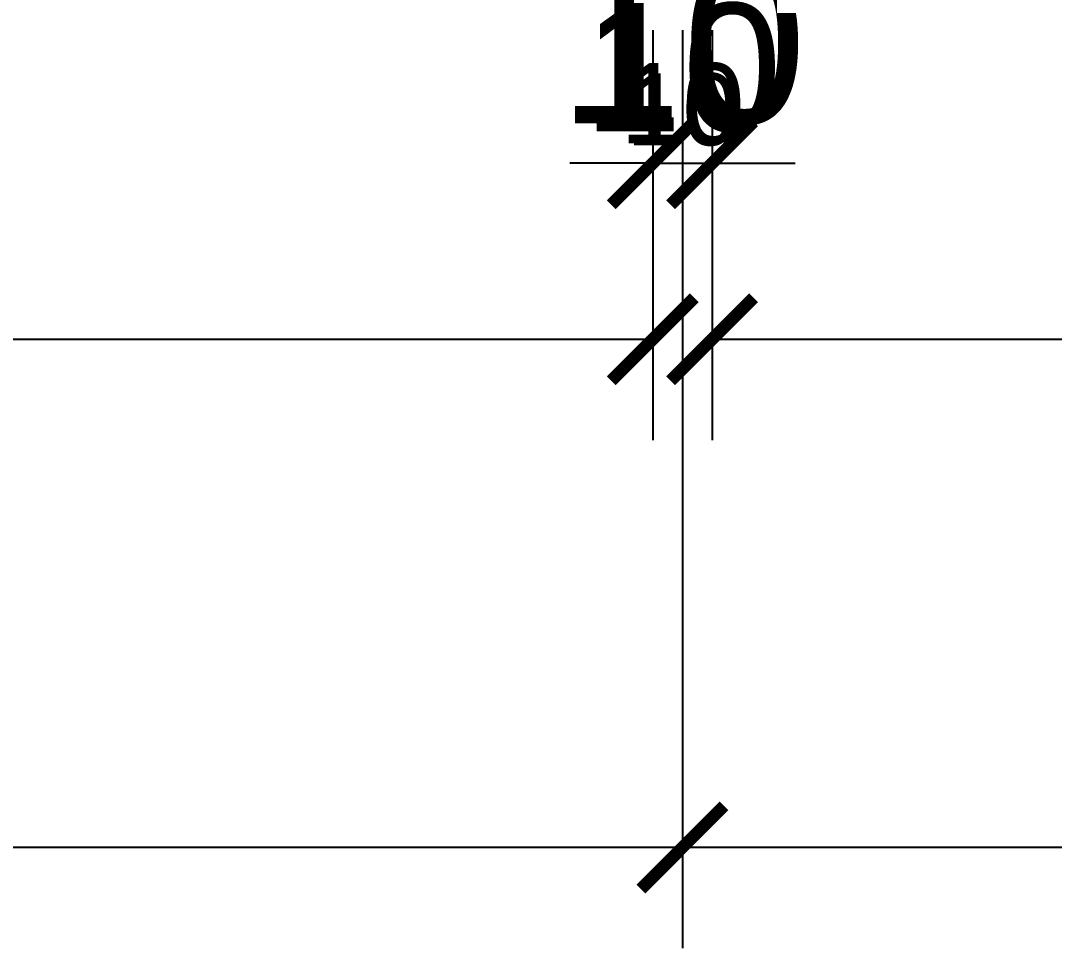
# Model space of a CAD drawing. Header units: millimetres. Extents: x -26398 to 135532, y -376633 to 43268.
# Drawn here: x 16568 to 16742.3, y -358838.9 to -358682.6 of the extents above; entities that cross this region are included whole.
import ezdxf

# ---------------------------------------------------------------- set-up
doc = ezdxf.new("R2010")
doc.units = ezdxf.units.MM
for name, color, linetype in [('0 @ 10', 7, 'Continuous'), ('0 @ 4.5', 7, 'Continuous'), ('0 @ 5', 7, 'Continuous'), ('0 @ 8', 7, 'Continuous'), ('DIM', 7, 'Continuous'), ('DIM @ 10', 7, 'Continuous'), ('DIM @ 4.5', 7, 'Continuous'), ('DIM @ 5', 7, 'Continuous'), ('DIM @ 8', 7, 'Continuous')]:
    doc.layers.add(name, color=color, linetype=linetype)
doc.styles.get("Standard").update_dxf_attribs({"font": 'arial.ttf'})
doc.dimstyles.new('SCALE dimmatbang', dxfattribs={"dimscale": 70, "dimtxt": 2.7, "dimasz": 1.4, "dimexe": 1.7, "dimexo": 0.7, "dimtad": 1, "dimtoh": 1, "dimdec": 1, "dimtxsty": 'Standard', "dimblk": 'ARCHTICK', "dimcen": 2.5, "dimclrd": 1, "dimclre": 256, "dimadec": 0, "dimazin": 0, "dimtfac": 1, "dimtdec": 1, "dimtmove": 0, "dimatfit": 3, "dimfxl": 1, "dimarcsym": 0})

# ---------------------------------------------------------------- blocks, each defined once
blk = doc.blocks.new('_ArchTick')
at = {"color": 0, "linetype": 'ByBlock', "const_width": 0.15}
blk.add_lwpolyline([(-0.5, -0.5), (0.5, 0.5)], dxfattribs=at)
blk = doc.blocks.new('*D8816')
at = {"layer": 'DEFPOINTS', "color": 0, "transparency": 16777216}
for p in [(16089.6, -358681), (16674.6, -358681), (16674.6, -358736.26)]:
    blk.add_point(p, dxfattribs=at)
at = {"layer": 'DIM', "lineweight": -2, "transparency": 16777216}
for p, q in [((16089.6, -358684.15), (16089.6, -358743.91)), ((16674.6, -358684.15), (16674.6, -358743.91))]:
    blk.add_line(p, q, dxfattribs=at)
at = {"layer": 'DIM', "color": 1, "lineweight": -2, "transparency": 16777216}
blk.add_line((16089.6, -358736.26), (16674.6, -358736.26), dxfattribs=at)
at = {"layer": 'DIM', "color": 1, "lineweight": -2, "transparency": 16777216, "xscale": 6.3, "yscale": 6.3, "zscale": 6.3, "rotation": 180}
blk.add_blockref('_ArchTick', (16089.6, -358736.26), dxfattribs=at)
at = {"layer": 'DIM', "color": 1, "lineweight": -2, "transparency": 16777216, "xscale": 6.3, "yscale": 6.3, "zscale": 6.3}
blk.add_blockref('_ArchTick', (16674.6, -358736.26), dxfattribs=at)
at = {"layer": 'DIM', "color": 0, "transparency": 16777216, "insert": (16382.1, -358727.24), "char_height": 12.15, "attachment_point": 5}
blk.add_mtext('585', dxfattribs=at)
blk = doc.blocks.new('*D8817')
at = {"layer": 'DEFPOINTS', "color": 0, "transparency": 16777216}
for p in [(16089.6, -358681), (16674.6, -358681), (16674.6, -358736.26)]:
    blk.add_point(p, dxfattribs=at)
at = {"layer": 'DIM', "lineweight": -2, "transparency": 16777216}
for p, q in [((16089.6, -358688), (16089.6, -358753.26)), ((16674.6, -358688), (16674.6, -358753.26))]:
    blk.add_line(p, q, dxfattribs=at)
at = {"layer": 'DIM', "color": 1, "lineweight": -2, "transparency": 16777216}
blk.add_line((16089.6, -358736.26), (16674.6, -358736.26), dxfattribs=at)
at = {"layer": 'DIM', "color": 1, "lineweight": -2, "transparency": 16777216, "xscale": 14, "yscale": 14, "zscale": 14, "rotation": 180}
blk.add_blockref('_ArchTick', (16089.6, -358736.26), dxfattribs=at)
at = {"layer": 'DIM', "color": 1, "lineweight": -2, "transparency": 16777216, "xscale": 14, "yscale": 14, "zscale": 14}
blk.add_blockref('_ArchTick', (16674.6, -358736.26), dxfattribs=at)
at = {"layer": 'DIM', "color": 0, "transparency": 16777216, "insert": (16382.1, -358716.22), "char_height": 27, "attachment_point": 5}
blk.add_mtext('585', dxfattribs=at)
blk = doc.blocks.new('*D8818')
at = {"layer": 'DEFPOINTS', "color": 0, "transparency": 16777216}
for p in [(16089.6, -358681), (16674.6, -358681), (16674.6, -358736.26)]:
    blk.add_point(p, dxfattribs=at)
at = {"layer": 'DIM', "lineweight": -2, "transparency": 16777216}
for p, q in [((16089.6, -358686.6), (16089.6, -358749.86)), ((16674.6, -358686.6), (16674.6, -358749.86))]:
    blk.add_line(p, q, dxfattribs=at)
at = {"layer": 'DIM', "color": 1, "lineweight": -2, "transparency": 16777216}
blk.add_line((16089.6, -358736.26), (16674.6, -358736.26), dxfattribs=at)
at = {"layer": 'DIM', "color": 1, "lineweight": -2, "transparency": 16777216, "xscale": 11.2, "yscale": 11.2, "zscale": 11.2, "rotation": 180}
blk.add_blockref('_ArchTick', (16089.6, -358736.26), dxfattribs=at)
at = {"layer": 'DIM', "color": 1, "lineweight": -2, "transparency": 16777216, "xscale": 11.2, "yscale": 11.2, "zscale": 11.2}
blk.add_blockref('_ArchTick', (16674.6, -358736.26), dxfattribs=at)
at = {"layer": 'DIM', "color": 0, "transparency": 16777216, "insert": (16382.1, -358720.23), "char_height": 21.6, "attachment_point": 5}
blk.add_mtext('585', dxfattribs=at)
blk = doc.blocks.new('*D8819')
at = {"layer": 'DEFPOINTS', "color": 0, "transparency": 16777216}
for p in [(16089.6, -358681), (16674.6, -358681), (16674.6, -358736.26)]:
    blk.add_point(p, dxfattribs=at)
at = {"layer": 'DIM', "lineweight": -2, "transparency": 16777216}
for p, q in [((16089.6, -358684.5), (16089.6, -358744.76)), ((16674.6, -358684.5), (16674.6, -358744.76))]:
    blk.add_line(p, q, dxfattribs=at)
at = {"layer": 'DIM', "color": 1, "lineweight": -2, "transparency": 16777216}
blk.add_line((16089.6, -358736.26), (16674.6, -358736.26), dxfattribs=at)
at = {"layer": 'DIM', "color": 1, "lineweight": -2, "transparency": 16777216, "xscale": 7, "yscale": 7, "zscale": 7, "rotation": 180}
blk.add_blockref('_ArchTick', (16089.6, -358736.26), dxfattribs=at)
at = {"layer": 'DIM', "color": 1, "lineweight": -2, "transparency": 16777216, "xscale": 7, "yscale": 7, "zscale": 7}
blk.add_blockref('_ArchTick', (16674.6, -358736.26), dxfattribs=at)
at = {"layer": 'DIM', "color": 0, "transparency": 16777216, "insert": (16382.1, -358726.24), "char_height": 13.5, "attachment_point": 5}
blk.add_mtext('585', dxfattribs=at)
blk = doc.blocks.new('*D8820')
at = {"lineweight": -2, "transparency": 16777216}
for p, q in [((16674.6, -358684.15), (16674.6, -358714.25)), ((16684.6, -358684.15), (16684.6, -358714.25))]:
    blk.add_line(p, q, dxfattribs=at)
at = {"color": 1, "lineweight": -2, "transparency": 16777216}
blk.add_line((16674.6, -358706.6), (16684.6, -358706.6), dxfattribs=at)
at = {"layer": 'DEFPOINTS', "color": 0, "transparency": 16777216}
for p in [(16674.6, -358681), (16684.6, -358681), (16684.6, -358706.6)]:
    blk.add_point(p, dxfattribs=at)
at = {"color": 1, "lineweight": -2, "transparency": 16777216, "xscale": 6.3, "yscale": 6.3, "zscale": 6.3, "rotation": 180}
blk.add_blockref('_ArchTick', (16674.6, -358706.6), dxfattribs=at)
at = {"color": 1, "lineweight": -2, "transparency": 16777216, "xscale": 6.3, "yscale": 6.3, "zscale": 6.3}
blk.add_blockref('_ArchTick', (16684.6, -358706.6), dxfattribs=at)
at = {"color": 0, "transparency": 16777216, "insert": (16679.6, -358697.59), "char_height": 12.15, "attachment_point": 5}
blk.add_mtext('10', dxfattribs=at)
blk = doc.blocks.new('*D8821')
at = {"lineweight": -2, "transparency": 16777216}
for p, q in [((16674.6, -358688), (16674.6, -358723.6)), ((16684.6, -358688), (16684.6, -358723.6))]:
    blk.add_line(p, q, dxfattribs=at)
at = {"color": 1, "lineweight": -2, "transparency": 16777216}
for p, q in [((16674.6, -358706.6), (16660.6, -358706.6)), ((16674.6, -358706.6), (16684.6, -358706.6)), ((16684.6, -358706.6), (16698.6, -358706.6))]:
    blk.add_line(p, q, dxfattribs=at)
at = {"layer": 'DEFPOINTS', "color": 0, "transparency": 16777216}
for p in [(16674.6, -358681), (16684.6, -358681), (16684.6, -358706.6)]:
    blk.add_point(p, dxfattribs=at)
at = {"color": 1, "lineweight": -2, "transparency": 16777216, "xscale": 14, "yscale": 14, "zscale": 14}
blk.add_blockref('_ArchTick', (16674.6, -358706.6), dxfattribs=at)
at = {"color": 1, "lineweight": -2, "transparency": 16777216, "xscale": 14, "yscale": 14, "zscale": 14, "rotation": 180}
blk.add_blockref('_ArchTick', (16684.6, -358706.6), dxfattribs=at)
at = {"color": 0, "transparency": 16777216, "insert": (16679.6, -358686.57), "char_height": 27, "attachment_point": 5}
blk.add_mtext('10', dxfattribs=at)
blk = doc.blocks.new('*D8822')
at = {"lineweight": -2, "transparency": 16777216}
for p, q in [((16674.6, -358686.6), (16674.6, -358720.2)), ((16684.6, -358686.6), (16684.6, -358720.2))]:
    blk.add_line(p, q, dxfattribs=at)
at = {"color": 1, "lineweight": -2, "transparency": 16777216}
blk.add_line((16674.6, -358706.6), (16684.6, -358706.6), dxfattribs=at)
at = {"layer": 'DEFPOINTS', "color": 0, "transparency": 16777216}
for p in [(16674.6, -358681), (16684.6, -358681), (16684.6, -358706.6)]:
    blk.add_point(p, dxfattribs=at)
at = {"color": 1, "lineweight": -2, "transparency": 16777216, "xscale": 11.2, "yscale": 11.2, "zscale": 11.2, "rotation": 180}
blk.add_blockref('_ArchTick', (16674.6, -358706.6), dxfattribs=at)
at = {"color": 1, "lineweight": -2, "transparency": 16777216, "xscale": 11.2, "yscale": 11.2, "zscale": 11.2}
blk.add_blockref('_ArchTick', (16684.6, -358706.6), dxfattribs=at)
at = {"color": 0, "transparency": 16777216, "insert": (16679.6, -358690.57), "char_height": 21.6, "attachment_point": 5}
blk.add_mtext('10', dxfattribs=at)
blk = doc.blocks.new('*D8823')
at = {"lineweight": -2, "transparency": 16777216}
for p, q in [((16674.6, -358684.5), (16674.6, -358715.1)), ((16684.6, -358684.5), (16684.6, -358715.1))]:
    blk.add_line(p, q, dxfattribs=at)
at = {"color": 1, "lineweight": -2, "transparency": 16777216}
blk.add_line((16674.6, -358706.6), (16684.6, -358706.6), dxfattribs=at)
at = {"layer": 'DEFPOINTS', "color": 0, "transparency": 16777216}
for p in [(16674.6, -358681), (16684.6, -358681), (16684.6, -358706.6)]:
    blk.add_point(p, dxfattribs=at)
at = {"color": 1, "lineweight": -2, "transparency": 16777216, "xscale": 7, "yscale": 7, "zscale": 7, "rotation": 180}
blk.add_blockref('_ArchTick', (16674.6, -358706.6), dxfattribs=at)
at = {"color": 1, "lineweight": -2, "transparency": 16777216, "xscale": 7, "yscale": 7, "zscale": 7}
blk.add_blockref('_ArchTick', (16684.6, -358706.6), dxfattribs=at)
at = {"color": 0, "transparency": 16777216, "insert": (16679.6, -358696.58), "char_height": 13.5, "attachment_point": 5}
blk.add_mtext('10', dxfattribs=at)
blk = doc.blocks.new('*D8824')
at = {"layer": 'DEFPOINTS', "color": 0, "transparency": 16777216}
for p in [(16684.6, -358681), (16974.6, -358681), (16974.6, -358736.26)]:
    blk.add_point(p, dxfattribs=at)
at = {"layer": 'DIM', "lineweight": -2, "transparency": 16777216}
for p, q in [((16684.6, -358684.15), (16684.6, -358743.91)), ((16974.6, -358684.15), (16974.6, -358743.91))]:
    blk.add_line(p, q, dxfattribs=at)
at = {"layer": 'DIM', "color": 1, "lineweight": -2, "transparency": 16777216}
blk.add_line((16684.6, -358736.26), (16974.6, -358736.26), dxfattribs=at)
at = {"layer": 'DIM', "color": 1, "lineweight": -2, "transparency": 16777216, "xscale": 6.3, "yscale": 6.3, "zscale": 6.3, "rotation": 180}
blk.add_blockref('_ArchTick', (16684.6, -358736.26), dxfattribs=at)
at = {"layer": 'DIM', "color": 1, "lineweight": -2, "transparency": 16777216, "xscale": 6.3, "yscale": 6.3, "zscale": 6.3}
blk.add_blockref('_ArchTick', (16974.6, -358736.26), dxfattribs=at)
at = {"layer": 'DIM', "color": 0, "transparency": 16777216, "insert": (16829.6, -358727.24), "char_height": 12.15, "attachment_point": 5}
blk.add_mtext('290', dxfattribs=at)
blk = doc.blocks.new('*D8825')
at = {"layer": 'DEFPOINTS', "color": 0, "transparency": 16777216}
for p in [(16684.6, -358681), (16974.6, -358681), (16974.6, -358736.26)]:
    blk.add_point(p, dxfattribs=at)
at = {"layer": 'DIM', "lineweight": -2, "transparency": 16777216}
for p, q in [((16684.6, -358688), (16684.6, -358753.26)), ((16974.6, -358688), (16974.6, -358753.26))]:
    blk.add_line(p, q, dxfattribs=at)
at = {"layer": 'DIM', "color": 1, "lineweight": -2, "transparency": 16777216}
blk.add_line((16684.6, -358736.26), (16974.6, -358736.26), dxfattribs=at)
at = {"layer": 'DIM', "color": 1, "lineweight": -2, "transparency": 16777216, "xscale": 14, "yscale": 14, "zscale": 14, "rotation": 180}
blk.add_blockref('_ArchTick', (16684.6, -358736.26), dxfattribs=at)
at = {"layer": 'DIM', "color": 1, "lineweight": -2, "transparency": 16777216, "xscale": 14, "yscale": 14, "zscale": 14}
blk.add_blockref('_ArchTick', (16974.6, -358736.26), dxfattribs=at)
at = {"layer": 'DIM', "color": 0, "transparency": 16777216, "insert": (16829.6, -358716.22), "char_height": 27, "attachment_point": 5}
blk.add_mtext('290', dxfattribs=at)
blk = doc.blocks.new('*D8826')
at = {"layer": 'DEFPOINTS', "color": 0, "transparency": 16777216}
for p in [(16684.6, -358681), (16974.6, -358681), (16974.6, -358736.26)]:
    blk.add_point(p, dxfattribs=at)
at = {"layer": 'DIM', "lineweight": -2, "transparency": 16777216}
for p, q in [((16684.6, -358686.6), (16684.6, -358749.86)), ((16974.6, -358686.6), (16974.6, -358749.86))]:
    blk.add_line(p, q, dxfattribs=at)
at = {"layer": 'DIM', "color": 1, "lineweight": -2, "transparency": 16777216}
blk.add_line((16684.6, -358736.26), (16974.6, -358736.26), dxfattribs=at)
at = {"layer": 'DIM', "color": 1, "lineweight": -2, "transparency": 16777216, "xscale": 11.2, "yscale": 11.2, "zscale": 11.2, "rotation": 180}
blk.add_blockref('_ArchTick', (16684.6, -358736.26), dxfattribs=at)
at = {"layer": 'DIM', "color": 1, "lineweight": -2, "transparency": 16777216, "xscale": 11.2, "yscale": 11.2, "zscale": 11.2}
blk.add_blockref('_ArchTick', (16974.6, -358736.26), dxfattribs=at)
at = {"layer": 'DIM', "color": 0, "transparency": 16777216, "insert": (16829.6, -358720.23), "char_height": 21.6, "attachment_point": 5}
blk.add_mtext('290', dxfattribs=at)
blk = doc.blocks.new('*D8827')
at = {"layer": 'DEFPOINTS', "color": 0, "transparency": 16777216}
for p in [(16684.6, -358681), (16974.6, -358681), (16974.6, -358736.26)]:
    blk.add_point(p, dxfattribs=at)
at = {"layer": 'DIM', "lineweight": -2, "transparency": 16777216}
for p, q in [((16684.6, -358684.5), (16684.6, -358744.76)), ((16974.6, -358684.5), (16974.6, -358744.76))]:
    blk.add_line(p, q, dxfattribs=at)
at = {"layer": 'DIM', "color": 1, "lineweight": -2, "transparency": 16777216}
blk.add_line((16684.6, -358736.26), (16974.6, -358736.26), dxfattribs=at)
at = {"layer": 'DIM', "color": 1, "lineweight": -2, "transparency": 16777216, "xscale": 7, "yscale": 7, "zscale": 7, "rotation": 180}
blk.add_blockref('_ArchTick', (16684.6, -358736.26), dxfattribs=at)
at = {"layer": 'DIM', "color": 1, "lineweight": -2, "transparency": 16777216, "xscale": 7, "yscale": 7, "zscale": 7}
blk.add_blockref('_ArchTick', (16974.6, -358736.26), dxfattribs=at)
at = {"layer": 'DIM', "color": 0, "transparency": 16777216, "insert": (16829.6, -358726.24), "char_height": 13.5, "attachment_point": 5}
blk.add_mtext('290', dxfattribs=at)
blk = doc.blocks.new('*D8868')
at = {"layer": 'DEFPOINTS', "color": 0, "transparency": 16777216}
for p in [(16679.6, -358681), (16979.6, -358681), (16679.6, -358821.88)]:
    blk.add_point(p, dxfattribs=at)
at = {"layer": 'DIM', "lineweight": -2, "transparency": 16777216}
for p, q in [((16679.6, -358684.15), (16679.6, -358829.53)), ((16979.6, -358684.15), (16979.6, -358829.53))]:
    blk.add_line(p, q, dxfattribs=at)
at = {"layer": 'DIM', "color": 1, "lineweight": -2, "transparency": 16777216}
blk.add_line((16979.6, -358821.88), (16679.6, -358821.88), dxfattribs=at)
at = {"layer": 'DIM', "color": 1, "lineweight": -2, "transparency": 16777216, "xscale": 6.3, "yscale": 6.3, "zscale": 6.3, "rotation": 180}
blk.add_blockref('_ArchTick', (16679.6, -358821.88), dxfattribs=at)
at = {"layer": 'DIM', "color": 1, "lineweight": -2, "transparency": 16777216, "xscale": 6.3, "yscale": 6.3, "zscale": 6.3}
blk.add_blockref('_ArchTick', (16979.6, -358821.88), dxfattribs=at)
at = {"layer": 'DIM', "color": 0, "transparency": 16777216, "insert": (16829.6, -358812.86), "char_height": 12.15, "attachment_point": 5}
blk.add_mtext('300', dxfattribs=at)
blk = doc.blocks.new('*D8869')
at = {"layer": 'DEFPOINTS', "color": 0, "transparency": 16777216}
for p in [(16679.6, -358681), (16979.6, -358681), (16679.6, -358821.88)]:
    blk.add_point(p, dxfattribs=at)
at = {"layer": 'DIM', "lineweight": -2, "transparency": 16777216}
for p, q in [((16679.6, -358688), (16679.6, -358838.88)), ((16979.6, -358688), (16979.6, -358838.88))]:
    blk.add_line(p, q, dxfattribs=at)
at = {"layer": 'DIM', "color": 1, "lineweight": -2, "transparency": 16777216}
blk.add_line((16979.6, -358821.88), (16679.6, -358821.88), dxfattribs=at)
at = {"layer": 'DIM', "color": 1, "lineweight": -2, "transparency": 16777216, "xscale": 14, "yscale": 14, "zscale": 14, "rotation": 180}
blk.add_blockref('_ArchTick', (16679.6, -358821.88), dxfattribs=at)
at = {"layer": 'DIM', "color": 1, "lineweight": -2, "transparency": 16777216, "xscale": 14, "yscale": 14, "zscale": 14}
blk.add_blockref('_ArchTick', (16979.6, -358821.88), dxfattribs=at)
at = {"layer": 'DIM', "color": 0, "transparency": 16777216, "insert": (16829.6, -358801.84), "char_height": 27, "attachment_point": 5}
blk.add_mtext('300', dxfattribs=at)
blk = doc.blocks.new('*D8870')
at = {"layer": 'DEFPOINTS', "color": 0, "transparency": 16777216}
for p in [(16679.6, -358681), (16979.6, -358681), (16679.6, -358821.88)]:
    blk.add_point(p, dxfattribs=at)
at = {"layer": 'DIM', "lineweight": -2, "transparency": 16777216}
for p, q in [((16679.6, -358686.6), (16679.6, -358835.48)), ((16979.6, -358686.6), (16979.6, -358835.48))]:
    blk.add_line(p, q, dxfattribs=at)
at = {"layer": 'DIM', "color": 1, "lineweight": -2, "transparency": 16777216}
blk.add_line((16979.6, -358821.88), (16679.6, -358821.88), dxfattribs=at)
at = {"layer": 'DIM', "color": 1, "lineweight": -2, "transparency": 16777216, "xscale": 11.2, "yscale": 11.2, "zscale": 11.2, "rotation": 180}
blk.add_blockref('_ArchTick', (16679.6, -358821.88), dxfattribs=at)
at = {"layer": 'DIM', "color": 1, "lineweight": -2, "transparency": 16777216, "xscale": 11.2, "yscale": 11.2, "zscale": 11.2}
blk.add_blockref('_ArchTick', (16979.6, -358821.88), dxfattribs=at)
at = {"layer": 'DIM', "color": 0, "transparency": 16777216, "insert": (16829.6, -358805.85), "char_height": 21.6, "attachment_point": 5}
blk.add_mtext('300', dxfattribs=at)
blk = doc.blocks.new('*D8871')
at = {"layer": 'DEFPOINTS', "color": 0, "transparency": 16777216}
for p in [(16679.6, -358681), (16979.6, -358681), (16679.6, -358821.88)]:
    blk.add_point(p, dxfattribs=at)
at = {"layer": 'DIM', "lineweight": -2, "transparency": 16777216}
for p, q in [((16679.6, -358684.5), (16679.6, -358830.38)), ((16979.6, -358684.5), (16979.6, -358830.38))]:
    blk.add_line(p, q, dxfattribs=at)
at = {"layer": 'DIM', "color": 1, "lineweight": -2, "transparency": 16777216}
blk.add_line((16979.6, -358821.88), (16679.6, -358821.88), dxfattribs=at)
at = {"layer": 'DIM', "color": 1, "lineweight": -2, "transparency": 16777216, "xscale": 7, "yscale": 7, "zscale": 7, "rotation": 180}
blk.add_blockref('_ArchTick', (16679.6, -358821.88), dxfattribs=at)
at = {"layer": 'DIM', "color": 1, "lineweight": -2, "transparency": 16777216, "xscale": 7, "yscale": 7, "zscale": 7}
blk.add_blockref('_ArchTick', (16979.6, -358821.88), dxfattribs=at)
at = {"layer": 'DIM', "color": 0, "transparency": 16777216, "insert": (16829.6, -358811.86), "char_height": 13.5, "attachment_point": 5}
blk.add_mtext('300', dxfattribs=at)
blk = doc.blocks.new('*D8872')
at = {"layer": 'DEFPOINTS', "color": 0, "transparency": 16777216}
for p in [(16079.6, -358681), (16679.6, -358681), (16079.6, -358821.88)]:
    blk.add_point(p, dxfattribs=at)
at = {"layer": 'DIM', "lineweight": -2, "transparency": 16777216}
for p, q in [((16079.6, -358684.15), (16079.6, -358829.53)), ((16679.6, -358684.15), (16679.6, -358829.53))]:
    blk.add_line(p, q, dxfattribs=at)
at = {"layer": 'DIM', "color": 1, "lineweight": -2, "transparency": 16777216}
blk.add_line((16679.6, -358821.88), (16079.6, -358821.88), dxfattribs=at)
at = {"layer": 'DIM', "color": 1, "lineweight": -2, "transparency": 16777216, "xscale": 6.3, "yscale": 6.3, "zscale": 6.3, "rotation": 180}
blk.add_blockref('_ArchTick', (16079.6, -358821.88), dxfattribs=at)
at = {"layer": 'DIM', "color": 1, "lineweight": -2, "transparency": 16777216, "xscale": 6.3, "yscale": 6.3, "zscale": 6.3}
blk.add_blockref('_ArchTick', (16679.6, -358821.88), dxfattribs=at)
at = {"layer": 'DIM', "color": 0, "transparency": 16777216, "insert": (16379.6, -358812.87), "char_height": 12.15, "attachment_point": 5}
blk.add_mtext('600', dxfattribs=at)
blk = doc.blocks.new('*D8873')
at = {"layer": 'DEFPOINTS', "color": 0, "transparency": 16777216}
for p in [(16079.6, -358681), (16679.6, -358681), (16079.6, -358821.88)]:
    blk.add_point(p, dxfattribs=at)
at = {"layer": 'DIM', "lineweight": -2, "transparency": 16777216}
for p, q in [((16079.6, -358688), (16079.6, -358838.88)), ((16679.6, -358688), (16679.6, -358838.88))]:
    blk.add_line(p, q, dxfattribs=at)
at = {"layer": 'DIM', "color": 1, "lineweight": -2, "transparency": 16777216}
blk.add_line((16679.6, -358821.88), (16079.6, -358821.88), dxfattribs=at)
at = {"layer": 'DIM', "color": 1, "lineweight": -2, "transparency": 16777216, "xscale": 14, "yscale": 14, "zscale": 14, "rotation": 180}
blk.add_blockref('_ArchTick', (16079.6, -358821.88), dxfattribs=at)
at = {"layer": 'DIM', "color": 1, "lineweight": -2, "transparency": 16777216, "xscale": 14, "yscale": 14, "zscale": 14}
blk.add_blockref('_ArchTick', (16679.6, -358821.88), dxfattribs=at)
at = {"layer": 'DIM', "color": 0, "transparency": 16777216, "insert": (16379.6, -358801.85), "char_height": 27, "attachment_point": 5}
blk.add_mtext('600', dxfattribs=at)
blk = doc.blocks.new('*D8874')
at = {"layer": 'DEFPOINTS', "color": 0, "transparency": 16777216}
for p in [(16079.6, -358681), (16679.6, -358681), (16079.6, -358821.88)]:
    blk.add_point(p, dxfattribs=at)
at = {"layer": 'DIM', "lineweight": -2, "transparency": 16777216}
for p, q in [((16079.6, -358686.6), (16079.6, -358835.48)), ((16679.6, -358686.6), (16679.6, -358835.48))]:
    blk.add_line(p, q, dxfattribs=at)
at = {"layer": 'DIM', "color": 1, "lineweight": -2, "transparency": 16777216}
blk.add_line((16679.6, -358821.88), (16079.6, -358821.88), dxfattribs=at)
at = {"layer": 'DIM', "color": 1, "lineweight": -2, "transparency": 16777216, "xscale": 11.2, "yscale": 11.2, "zscale": 11.2, "rotation": 180}
blk.add_blockref('_ArchTick', (16079.6, -358821.88), dxfattribs=at)
at = {"layer": 'DIM', "color": 1, "lineweight": -2, "transparency": 16777216, "xscale": 11.2, "yscale": 11.2, "zscale": 11.2}
blk.add_blockref('_ArchTick', (16679.6, -358821.88), dxfattribs=at)
at = {"layer": 'DIM', "color": 0, "transparency": 16777216, "insert": (16379.6, -358805.85), "char_height": 21.6, "attachment_point": 5}
blk.add_mtext('600', dxfattribs=at)
blk = doc.blocks.new('*D8875')
at = {"layer": 'DEFPOINTS', "color": 0, "transparency": 16777216}
for p in [(16079.6, -358681), (16679.6, -358681), (16079.6, -358821.88)]:
    blk.add_point(p, dxfattribs=at)
at = {"layer": 'DIM', "lineweight": -2, "transparency": 16777216}
for p, q in [((16079.6, -358684.5), (16079.6, -358830.38)), ((16679.6, -358684.5), (16679.6, -358830.38))]:
    blk.add_line(p, q, dxfattribs=at)
at = {"layer": 'DIM', "color": 1, "lineweight": -2, "transparency": 16777216}
blk.add_line((16679.6, -358821.88), (16079.6, -358821.88), dxfattribs=at)
at = {"layer": 'DIM', "color": 1, "lineweight": -2, "transparency": 16777216, "xscale": 7, "yscale": 7, "zscale": 7, "rotation": 180}
blk.add_blockref('_ArchTick', (16079.6, -358821.88), dxfattribs=at)
at = {"layer": 'DIM', "color": 1, "lineweight": -2, "transparency": 16777216, "xscale": 7, "yscale": 7, "zscale": 7}
blk.add_blockref('_ArchTick', (16679.6, -358821.88), dxfattribs=at)
at = {"layer": 'DIM', "color": 0, "transparency": 16777216, "insert": (16379.6, -358811.86), "char_height": 13.5, "attachment_point": 5}
blk.add_mtext('600', dxfattribs=at)
blk = doc.blocks.new('*U9351')
at = {"layer": 'DIM @ 10'}
dim = blk.add_linear_dim(base=(16674.6, -358736.26), p1=(16089.6, -358681), p2=(16674.6, -358681), angle=180, dimstyle='SCALE dimmatbang', override={"dimscale": 10, "dimtix": 0, "dimtofl": 1, "dimtmove": 0, "dimatfit": 3}, dxfattribs=at)
dim.commit()
dim.dimension.update_dxf_attribs({"geometry": '*D8817', "text_midpoint": (16382.1, -358716.22)})
at = {"layer": 'DIM @ 4.5'}
dim = blk.add_linear_dim(base=(16674.6, -358736.26), p1=(16089.6, -358681), p2=(16674.6, -358681), angle=180, dimstyle='SCALE dimmatbang', override={"dimscale": 4.5, "dimtix": 0, "dimtofl": 1, "dimtmove": 0, "dimatfit": 3}, dxfattribs=at)
dim.commit()
dim.dimension.update_dxf_attribs({"geometry": '*D8816', "text_midpoint": (16382.1, -358727.24)})
at = {"layer": 'DIM @ 5'}
dim = blk.add_linear_dim(base=(16674.6, -358736.26), p1=(16089.6, -358681), p2=(16674.6, -358681), angle=180, dimstyle='SCALE dimmatbang', override={"dimscale": 5, "dimtix": 0, "dimtofl": 1, "dimtmove": 0, "dimatfit": 3}, dxfattribs=at)
dim.commit()
dim.dimension.update_dxf_attribs({"geometry": '*D8819', "text_midpoint": (16382.1, -358726.24)})
at = {"layer": 'DIM @ 8'}
dim = blk.add_linear_dim(base=(16674.6, -358736.26), p1=(16089.6, -358681), p2=(16674.6, -358681), angle=180, dimstyle='SCALE dimmatbang', override={"dimscale": 8, "dimtix": 0, "dimtofl": 1, "dimtmove": 0, "dimatfit": 3}, dxfattribs=at)
dim.commit()
dim.dimension.update_dxf_attribs({"geometry": '*D8818', "text_midpoint": (16382.1, -358720.23)})
blk = doc.blocks.new('*U9352')
at = {"layer": '0 @ 10'}
dim = blk.add_linear_dim(base=(16684.6, -358706.6), p1=(16674.6, -358681), p2=(16684.6, -358681), angle=180, dimstyle='SCALE dimmatbang', override={"dimscale": 10, "dimtix": 0, "dimtofl": 1, "dimtmove": 0, "dimatfit": 3}, dxfattribs=at)
dim.commit()
dim.dimension.update_dxf_attribs({"geometry": '*D8821', "text_midpoint": (16679.6, -358706.6), "dimtype": 128})
at = {"layer": '0 @ 4.5'}
dim = blk.add_linear_dim(base=(16684.6, -358706.6), p1=(16674.6, -358681), p2=(16684.6, -358681), angle=180, dimstyle='SCALE dimmatbang', override={"dimscale": 4.5, "dimtix": 0, "dimtofl": 1, "dimtmove": 0, "dimatfit": 3}, dxfattribs=at)
dim.commit()
dim.dimension.update_dxf_attribs({"geometry": '*D8820', "text_midpoint": (16679.6, -358706.6), "dimtype": 128})
at = {"layer": '0 @ 5'}
dim = blk.add_linear_dim(base=(16684.6, -358706.6), p1=(16674.6, -358681), p2=(16684.6, -358681), angle=180, dimstyle='SCALE dimmatbang', override={"dimscale": 5, "dimtix": 0, "dimtofl": 1, "dimtmove": 0, "dimatfit": 3}, dxfattribs=at)
dim.commit()
dim.dimension.update_dxf_attribs({"geometry": '*D8823', "text_midpoint": (16679.6, -358706.6), "dimtype": 128})
at = {"layer": '0 @ 8'}
dim = blk.add_linear_dim(base=(16684.6, -358706.6), p1=(16674.6, -358681), p2=(16684.6, -358681), angle=180, dimstyle='SCALE dimmatbang', override={"dimscale": 8, "dimtix": 0, "dimtofl": 1, "dimtmove": 0, "dimatfit": 3}, dxfattribs=at)
dim.commit()
dim.dimension.update_dxf_attribs({"geometry": '*D8822', "text_midpoint": (16679.6, -358706.6), "dimtype": 128})
blk = doc.blocks.new('*U9353')
at = {"layer": 'DIM @ 10'}
dim = blk.add_linear_dim(base=(16974.6, -358736.26), p1=(16684.6, -358681), p2=(16974.6, -358681), angle=180, dimstyle='SCALE dimmatbang', override={"dimscale": 10, "dimtix": 0, "dimtofl": 1, "dimtmove": 0, "dimatfit": 3}, dxfattribs=at)
dim.commit()
dim.dimension.update_dxf_attribs({"geometry": '*D8825', "text_midpoint": (16829.6, -358716.22)})
at = {"layer": 'DIM @ 4.5'}
dim = blk.add_linear_dim(base=(16974.6, -358736.26), p1=(16684.6, -358681), p2=(16974.6, -358681), angle=180, dimstyle='SCALE dimmatbang', override={"dimscale": 4.5, "dimtix": 0, "dimtofl": 1, "dimtmove": 0, "dimatfit": 3}, dxfattribs=at)
dim.commit()
dim.dimension.update_dxf_attribs({"geometry": '*D8824', "text_midpoint": (16829.6, -358727.24)})
at = {"layer": 'DIM @ 5'}
dim = blk.add_linear_dim(base=(16974.6, -358736.26), p1=(16684.6, -358681), p2=(16974.6, -358681), angle=180, dimstyle='SCALE dimmatbang', override={"dimscale": 5, "dimtix": 0, "dimtofl": 1, "dimtmove": 0, "dimatfit": 3}, dxfattribs=at)
dim.commit()
dim.dimension.update_dxf_attribs({"geometry": '*D8827', "text_midpoint": (16829.6, -358726.24)})
at = {"layer": 'DIM @ 8'}
dim = blk.add_linear_dim(base=(16974.6, -358736.26), p1=(16684.6, -358681), p2=(16974.6, -358681), angle=180, dimstyle='SCALE dimmatbang', override={"dimscale": 8, "dimtix": 0, "dimtofl": 1, "dimtmove": 0, "dimatfit": 3}, dxfattribs=at)
dim.commit()
dim.dimension.update_dxf_attribs({"geometry": '*D8826', "text_midpoint": (16829.6, -358720.23)})
blk = doc.blocks.new('*U9364')
at = {"layer": 'DIM @ 10'}
dim = blk.add_linear_dim(base=(16679.6, -358821.88), p1=(16979.6, -358681), p2=(16679.6, -358681), angle=180, dimstyle='SCALE dimmatbang', override={"dimscale": 10, "dimtix": 0, "dimtofl": 1, "dimtmove": 0, "dimatfit": 3}, dxfattribs=at)
dim.commit()
dim.dimension.update_dxf_attribs({"geometry": '*D8869', "text_midpoint": (16829.6, -358801.84)})
at = {"layer": 'DIM @ 4.5'}
dim = blk.add_linear_dim(base=(16679.6, -358821.88), p1=(16979.6, -358681), p2=(16679.6, -358681), angle=180, dimstyle='SCALE dimmatbang', override={"dimscale": 4.5, "dimtix": 0, "dimtofl": 1, "dimtmove": 0, "dimatfit": 3}, dxfattribs=at)
dim.commit()
dim.dimension.update_dxf_attribs({"geometry": '*D8868', "text_midpoint": (16829.6, -358812.86)})
at = {"layer": 'DIM @ 5'}
dim = blk.add_linear_dim(base=(16679.6, -358821.88), p1=(16979.6, -358681), p2=(16679.6, -358681), angle=180, dimstyle='SCALE dimmatbang', override={"dimscale": 5, "dimtix": 0, "dimtofl": 1, "dimtmove": 0, "dimatfit": 3}, dxfattribs=at)
dim.commit()
dim.dimension.update_dxf_attribs({"geometry": '*D8871', "text_midpoint": (16829.6, -358811.86)})
at = {"layer": 'DIM @ 8'}
dim = blk.add_linear_dim(base=(16679.6, -358821.88), p1=(16979.6, -358681), p2=(16679.6, -358681), angle=180, dimstyle='SCALE dimmatbang', override={"dimscale": 8, "dimtix": 0, "dimtofl": 1, "dimtmove": 0, "dimatfit": 3}, dxfattribs=at)
dim.commit()
dim.dimension.update_dxf_attribs({"geometry": '*D8870', "text_midpoint": (16829.6, -358805.85)})
blk = doc.blocks.new('*U9365')
at = {"layer": 'DIM @ 10'}
dim = blk.add_linear_dim(base=(16079.6, -358821.88), p1=(16679.6, -358681), p2=(16079.6, -358681), angle=180, dimstyle='SCALE dimmatbang', override={"dimscale": 10, "dimtix": 0, "dimtofl": 1, "dimtmove": 0, "dimatfit": 3}, dxfattribs=at)
dim.commit()
dim.dimension.update_dxf_attribs({"geometry": '*D8873', "text_midpoint": (16379.6, -358801.85)})
at = {"layer": 'DIM @ 4.5'}
dim = blk.add_linear_dim(base=(16079.6, -358821.88), p1=(16679.6, -358681), p2=(16079.6, -358681), angle=180, dimstyle='SCALE dimmatbang', override={"dimscale": 4.5, "dimtix": 0, "dimtofl": 1, "dimtmove": 0, "dimatfit": 3}, dxfattribs=at)
dim.commit()
dim.dimension.update_dxf_attribs({"geometry": '*D8872', "text_midpoint": (16379.6, -358812.87)})
at = {"layer": 'DIM @ 5'}
dim = blk.add_linear_dim(base=(16079.6, -358821.88), p1=(16679.6, -358681), p2=(16079.6, -358681), angle=180, dimstyle='SCALE dimmatbang', override={"dimscale": 5, "dimtix": 0, "dimtofl": 1, "dimtmove": 0, "dimatfit": 3}, dxfattribs=at)
dim.commit()
dim.dimension.update_dxf_attribs({"geometry": '*D8875', "text_midpoint": (16379.6, -358811.86)})
at = {"layer": 'DIM @ 8'}
dim = blk.add_linear_dim(base=(16079.6, -358821.88), p1=(16679.6, -358681), p2=(16079.6, -358681), angle=180, dimstyle='SCALE dimmatbang', override={"dimscale": 8, "dimtix": 0, "dimtofl": 1, "dimtmove": 0, "dimatfit": 3}, dxfattribs=at)
dim.commit()
dim.dimension.update_dxf_attribs({"geometry": '*D8874', "text_midpoint": (16379.6, -358805.85)})

msp = doc.modelspace()

# ---------------------------------------------------------------- block references
msp.add_blockref('*U9352', (0, 0))
at = {"layer": 'DIM'}
for name in ['*U9365', '*U9351', '*U9364', '*U9353']:
    msp.add_blockref(name, (0, 0), dxfattribs=at)

doc.saveas('drawing.dxf')
